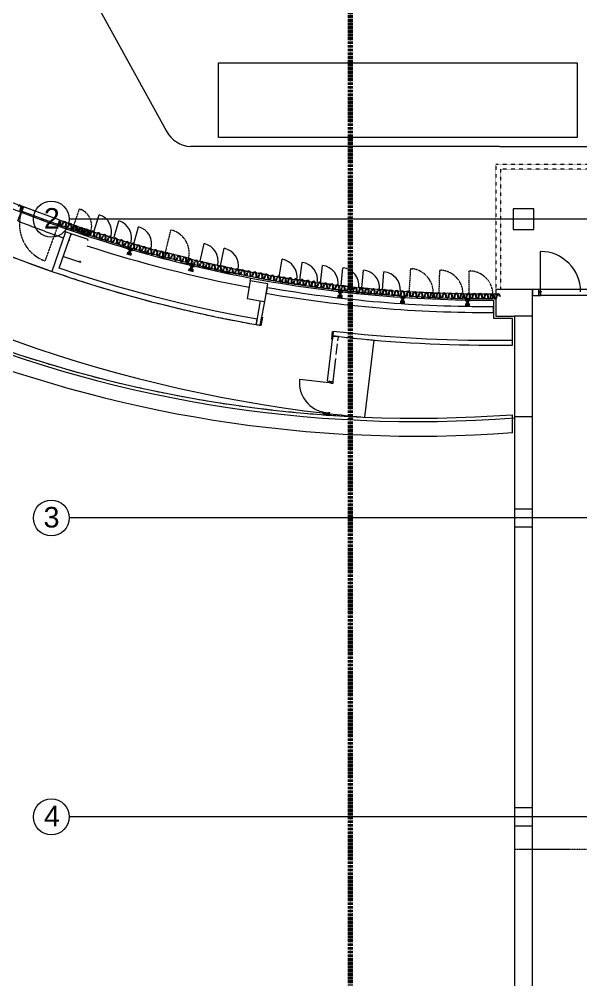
# Model space of a CAD drawing. Header units: millimetres. Extents: x -1578195 to 622687, y -255792 to 391308.
# Drawn here: x -1551684 to -1532891, y 60615 to 92953 of the extents above; entities that cross this region are included whole.
import ezdxf

# ---------------------------------------------------------------- set-up
doc = ezdxf.new("R2010")
doc.units = ezdxf.units.MM
for name, pattern in [('Double dash', [24.5, 10, -3, 2, -3, 2, -4.5]), ('Grid Line', [21, 12, -3, 3, -3]), ('Hidden', [2.25, 1, -1.25]), ('Long Dash', [13.5, 9, -4.5]), ('Overhead', [1.8, 1.2, -0.6])]:
    doc.linetypes.add(name, pattern=pattern)
for name, color, linetype, lineweight in [('A-010-M_LINE', 90, 'Continuous', 5), ('A-200-H_WALL', 111, 'Continuous', 9), ('A-200-M_WALL', 113, 'Continuous', 9), ('A-200-M_WALL_EXT', 113, 'Continuous', 9), ('A-200-M_WALL_INT', 2, 'Continuous', 9), ('A-230-M_FLOOR', 192, 'Continuous', 18), ('A-325-M_DOOR', 31, 'Continuous', 5), ('A-325-M_DOOR_PANEL', 31, 'Continuous', 5), ('A-325-MH_DOOR', 31, 'Long Dash', 5), ('C-910-M_SITE_BOUND', 91, 'Double dash', 70), ('S-280-M_COLUMN', 52, 'Continuous', 9), ('Z-030-M_GRID', 191, 'Continuous', 5), ('Z-033_T_GRIDREF', 31, 'Continuous', 5), ('Z-060-M_DETAIL', 92, 'Continuous', 5)]:
    doc.layers.add(name, color=color, linetype=linetype, lineweight=lineweight)
doc.styles.add('Arial_2', font='arial.ttf', dxfattribs={"height": 1.967066})

# ---------------------------------------------------------------- blocks, each defined once
blk = doc.blocks.new('0291')
at = {"layer": 'A-200-H_WALL', "lineweight": 5}
h = blk.add_hatch(dxfattribs=at)
h.set_pattern_fill('FP_3', color=1, style=0, pattern_type=2)
h.set_pattern_definition([(270, (-8437.98, 121511), (100, 6e-15), [])])
h.paths.add_polyline_path([(-3288, 120444), (-3288, 120445), (-3324, 120446)], flags=0)
h.paths.add_polyline_path([(-3983, 120497), (-3983, 120498), (-4022, 120500)], flags=0)
h.paths.add_polyline_path([(-4678, 120561), (-4678, 120562), (-4714, 120565)], flags=0)
h.paths.add_polyline_path([(-5371, 120637), (-5371, 120638), (-5408, 120641)], flags=0)
h.paths.add_polyline_path([(-6063, 120723), (-6063, 120725), (-6099, 120728)], flags=0)
h.paths.add_polyline_path([(-6754, 120821), (-6754, 120823), (-6790, 120827)], flags=0)
h.paths.add_polyline_path([(-9498, 121324), (-9498, 121326), (-9698, 121368)], flags=0)
h.paths.add_polyline_path([(-11724, 121870), (-11724, 121871), (-11843, 121903)], flags=0)
h.paths.add_polyline_path([(-12395, 122059), (-12395, 122060), (-12439, 122072)], flags=0)
at = {"layer": 'A-325-M_DOOR'}
h = blk.add_hatch(dxfattribs=at)
h.set_pattern_fill('FP_5', color=1, angle=-16.6218, style=0, pattern_type=2)
h.set_pattern_definition([(253.378, (-12092.44, 121970.46), (95.821, -28.605), [])])
h.paths.add_polyline_path([(-12348, 122202), (-12347, 122203), (-12439, 122229)], flags=0)
h = blk.add_hatch(dxfattribs=at)
h.set_pattern_fill('FP_5', color=1, angle=-15.6936, style=0, pattern_type=2)
h.set_pattern_definition([(254.306, (-11414.72, 121785.84), (96.272, -27.05), [])])
h.paths.add_polyline_path([(-11674, 122014), (-11673, 122014), (-11765, 122038)], flags=0)
h = blk.add_hatch(dxfattribs=at)
h.set_pattern_fill('FP_5', color=1, angle=-12.644, style=0, pattern_type=2)
h.set_pattern_definition([(257.356, (-9169.78, 121256.33), (97.575, -21.889), [])])
h.paths.add_polyline_path([(-9441, 121467), (-9440, 121471), (-10023, 121602), (-10024, 121597), (-9698, 121523)], flags=0)
h = blk.add_hatch(dxfattribs=at)
h.set_pattern_fill('FP_5', color=1, angle=-11.7158, style=0, pattern_type=2)
h.set_pattern_definition([(258.284, (-8485.84, 121113.62), (97.917, -20.306), [])])
h.paths.add_polyline_path([(-8790, 121177), (-8790, 121178), (-9012, 121223)], flags=0)
h = blk.add_hatch(dxfattribs=at)
h.set_pattern_fill('FP_5', color=1, angle=-9.329, style=0, pattern_type=2)
h.set_pattern_definition([(260.671, (-6508.82, 120776.74), (98.677, -16.21), [])])
h.paths.add_polyline_path([(-6814, 120827), (-6814, 120832), (-7149, 120882), (-6957, 120850)], flags=0)
h = blk.add_hatch(dxfattribs=at)
h.set_pattern_fill('FP_5', color=1, angle=-8.0033, style=0, pattern_type=2)
h.set_pattern_definition([(261.997, (-5812, 120687.96), (99.026, -13.923), [])])
h.paths.add_polyline_path([(-6120, 120731), (-6120, 120732), (-6308, 120758)], flags=0)
h = blk.add_hatch(dxfattribs=at)
h.set_pattern_fill('FP_5', color=1, angle=-7.0752, style=0, pattern_type=2)
h.set_pattern_definition([(262.925, (-5117.86, 120598.31), (99.239, -12.317), [])])
h.paths.add_polyline_path([(-5426, 120637), (-5425, 120644), (-5800, 120689), (-6018, 120718), (-6019, 120710), (-5586, 120656)], flags=0)
h = blk.add_hatch(dxfattribs=at)
h.set_pattern_fill('FP_5', color=1, angle=-6.1471, style=0, pattern_type=2)
h.set_pattern_definition([(263.853, (-4421.09, 120533.44), (99.425, -10.708), [])])
h.paths.add_polyline_path([(-4730, 120567), (-4730, 120568), (-4949, 120590)], flags=0)
h = blk.add_hatch(dxfattribs=at)
h.set_pattern_fill('FP_5', color=1, angle=-5.219, style=0, pattern_type=2)
h.set_pattern_definition([(264.781, (-3726.37, 120468.8), (99.585, -9.096), [])])
h.paths.add_polyline_path([(-4036, 120497), (-4035, 120503), (-4446, 120538), (-4630, 120557), (-4631, 120551), (-4216, 120513)], flags=0)
h = blk.add_hatch(dxfattribs=at)
h.set_pattern_fill('FP_5', color=1, angle=-4.2908, style=0, pattern_type=2)
h.set_pattern_definition([(265.71, (-3026.44, 120424.23), (99.72, -7.482), [])])
h.paths.add_polyline_path([(-3335, 120447), (-3335, 120448), (-3590, 120467)], flags=0)
at = {"layer": 'A-325-M_DOOR_PANEL'}
h = blk.add_hatch(dxfattribs=at)
h.set_pattern_fill('FP_5', color=1, angle=-18.4779, style=0, pattern_type=2)
h.set_pattern_definition([(251.522, (-13434.64, 122372.67), (94.845, -31.694), [])])
h.paths.add_polyline_path([(-13728, 122471), (-13681, 122613), (-14250, 122803), (-14297, 122661), (-13810, 122498)], flags=0)
at = {"layer": 'A-010-M_LINE', "color": 1}
for p, q in [((-9407, 128241), (2593, 128241)), ((-9407, 125741), (-9407, 128241)), ((2593, 128241), (2593, 125741)), ((2593, 125741), (-9407, 125741))]:
    blk.add_line(p, q, dxfattribs=at)
at = {"layer": 'A-010-M_LINE', "color": 1, "linetype": 'Hidden'}
for p, q in [((52074, 124831), (-125, 124831)), ((-125, 124831), (-125, 120656)), ((52074, 124681), (25, 124681)), ((25, 124681), (25, 120656))]:
    blk.add_line(p, q, dxfattribs=at)
at = {"layer": 'A-010-M_LINE', "color": 1, "lineweight": 25}
for p, q in [((-16029, 123372), (-16037, 123349)), ((-16020, 123396), (-16029, 123372)), ((-14715, 122890), (-14723, 122866)), ((-14706, 122913), (-14715, 122890)), ((-14629, 122832), (-14612, 122879)), ((-14527, 122821), (-14535, 122797)), ((-14518, 122844), (-14527, 122821)), ((-14518, 122844), (-14527, 122821)), ((-14442, 122763), (-14424, 122810)), ((-14339, 122752), (-14348, 122728)), ((-14331, 122775), (-14339, 122752)), ((-14254, 122694), (-14237, 122741)), ((-14151, 122683), (-14159, 122659)), ((-14143, 122706), (-14151, 122683)), ((-14063, 122630), (-14048, 122678)), ((-13960, 122625), (-13967, 122601)), ((-13953, 122648), (-13960, 122625)), ((-13872, 122571), (-13857, 122619)), ((-13769, 122566), (-13776, 122542)), ((-13762, 122590), (-13769, 122566)), ((-13681, 122513), (-13666, 122561)), ((-13578, 122508), (-13585, 122484)), ((-13570, 122532), (-13578, 122508)), ((-13489, 122455), (-13475, 122502)), ((-13386, 122449), (-13394, 122425)), ((-13379, 122473), (-13386, 122449)), ((-13298, 122396), (-13283, 122444)), ((-13195, 122391), (-13202, 122367)), ((-13188, 122415), (-13195, 122391)), ((-13107, 122338), (-13092, 122386)), ((-13004, 122332), (-13011, 122309)), ((-12996, 122356), (-13004, 122332)), ((-12915, 122279), (-12901, 122327)), ((-12812, 122274), (-12820, 122250)), ((-12805, 122298), (-12812, 122274)), ((-12724, 122221), (-12710, 122269)), ((-12614, 122239), (-12621, 122216)), ((-12621, 122216), (-12628, 122192)), ((-12533, 122162), (-12518, 122210)), ((-12430, 122157), (-12437, 122133)), ((-12423, 122181), (-12430, 122157)), ((-12342, 122104), (-12327, 122152)), ((-12239, 122099), (-12246, 122075)), ((-12231, 122123), (-12239, 122099)), ((-12231, 122123), (-12239, 122099)), ((-12150, 122046), (-12136, 122093)), ((-12047, 122040), (-12055, 122016)), ((-12040, 122064), (-12047, 122040)), ((-11959, 121987), (-11944, 122035)), ((-11856, 121982), (-11862, 121958)), ((-11849, 122006), (-11856, 121982)), ((-11765, 121933), (-11753, 121981)), ((-11662, 121932), (-11668, 121908)), ((-11656, 121957), (-11662, 121932)), ((-11572, 121884), (-11559, 121932)), ((-11468, 121883), (-11475, 121859)), ((-11462, 121907), (-11468, 121883)), ((-11378, 121834), (-11365, 121883)), ((-11275, 121834), (-11281, 121809)), ((-11268, 121858), (-11275, 121834)), ((-11184, 121785), (-11172, 121833)), ((-11081, 121784), (-11087, 121760)), ((-11075, 121809), (-11081, 121784)), ((-10990, 121735), (-10978, 121784)), ((-10887, 121735), (-10893, 121711)), ((-10881, 121759), (-10887, 121735)), ((-10796, 121686), (-10784, 121734)), ((-10693, 121686), (-10699, 121661)), ((-10687, 121710), (-10693, 121686)), ((-10603, 121637), (-10590, 121685)), ((-10499, 121636), (-10506, 121612)), ((-10493, 121660), (-10499, 121636)), ((-10409, 121587), (-10396, 121636)), ((-10299, 121611), (-10306, 121587)), ((-10306, 121587), (-10312, 121563)), ((-10215, 121538), (-10203, 121586)), ((-10112, 121537), (-10118, 121513)), ((-10106, 121562), (-10112, 121537)), ((-10021, 121488), (-10009, 121537)), ((-9918, 121488), (-9924, 121464)), ((-9912, 121512), (-9918, 121488)), ((-9912, 121512), (-9918, 121488)), ((-9827, 121439), (-9815, 121488)), ((-9724, 121439), (-9730, 121414)), ((-9718, 121463), (-9724, 121439)), ((-9633, 121390), (-9621, 121438)), ((-9530, 121389), (-9535, 121365)), ((-9524, 121413), (-9530, 121389)), ((-9436, 121347), (-9428, 121396)), ((-9333, 121354), (-9338, 121330)), ((-9329, 121379), (-9333, 121354)), ((-9239, 121312), (-9231, 121361)), ((-9137, 121319), (-9141, 121295)), ((-9132, 121344), (-9137, 121319)), ((-9042, 121277), (-9034, 121327)), ((-8940, 121284), (-8944, 121260)), ((-8935, 121309), (-8940, 121284)), ((-8846, 121242), (-8837, 121292)), ((-8738, 121274), (-8743, 121250)), ((-8743, 121250), (-8747, 121225)), ((-8649, 121207), (-8640, 121257)), ((-8546, 121215), (-8550, 121190)), ((-8541, 121239), (-8546, 121215)), ((-8452, 121173), (-8443, 121222)), ((-8349, 121180), (-8353, 121155)), ((-8344, 121204), (-8349, 121180)), ((-8255, 121138), (-8246, 121187)), ((-8152, 121145), (-8156, 121120)), ((-8148, 121169), (-8152, 121145)), ((-8058, 121103), (-8049, 121152)), ((-7955, 121110), (-7959, 121085)), ((-7951, 121135), (-7955, 121110)), ((-7861, 121068), (-7852, 121117)), ((-7758, 121075), (-7762, 121050)), ((-7754, 121100), (-7758, 121075)), ((-7664, 121033), (-7655, 121082)), ((-7561, 121040), (-7565, 121015)), ((-7557, 121065), (-7561, 121040)), ((-7557, 121065), (-7561, 121040)), ((-7467, 120998), (-7458, 121047)), ((-7364, 121005), (-7369, 120981)), ((-7360, 121030), (-7364, 121005)), ((-7270, 120963), (-7261, 121012)), ((-7167, 120980), (-7171, 120956)), ((-7163, 120995), (-7167, 120970)), ((-7072, 120941), (-7065, 120990)), ((-6969, 120951), (-6973, 120926)), ((-6966, 120976), (-6969, 120951)), ((-6874, 120912), (-6867, 120961)), ((-6768, 120946), (-6772, 120922)), ((-6772, 120922), (-6775, 120897)), ((-6676, 120882), (-6669, 120932)), ((-6574, 120892), (-6577, 120868)), ((-6570, 120917), (-6574, 120892)), ((-6478, 120853), (-6471, 120902)), ((-6376, 120863), (-6380, 120838)), ((-6372, 120888), (-6376, 120863)), ((-6281, 120824), (-6273, 120873)), ((-6178, 120834), (-6182, 120809)), ((-6174, 120858), (-6178, 120834)), ((-6083, 120794), (-6075, 120844)), ((-5980, 120804), (-5984, 120780)), ((-5977, 120829), (-5980, 120804)), ((-5885, 120765), (-5878, 120814)), ((-5782, 120775), (-5786, 120750)), ((-5779, 120800), (-5782, 120775)), ((-5687, 120736), (-5680, 120785)), ((-5585, 120746), (-5588, 120721)), ((-5581, 120770), (-5585, 120746)), ((-5489, 120706), (-5482, 120756)), ((-5387, 120716), (-5390, 120692)), ((-5383, 120741), (-5387, 120716)), ((-5291, 120677), (-5284, 120726)), ((-5189, 120687), (-5193, 120662)), ((-5185, 120712), (-5189, 120687)), ((-5185, 120712), (-5189, 120687)), ((-5094, 120648), (-5086, 120697)), ((-4991, 120658), (-4995, 120633)), ((-4987, 120682), (-4991, 120658)), ((-4896, 120618), (-4888, 120668)), ((-4793, 120628), (-4795, 120603)), ((-4790, 120653), (-4793, 120628)), ((-4695, 120596), (-4692, 120646)), ((-4592, 120639), (-4594, 120614)), ((-4496, 120582), (-4492, 120632)), ((-4392, 120625), (-4394, 120600)), ((-4296, 120569), (-4293, 120618)), ((-4594, 120614), (-4595, 120589)), ((-4394, 120600), (-4396, 120576)), ((-4195, 120587), (-4196, 120562)), ((-4193, 120611), (-4195, 120587)), ((-4097, 120555), (-4093, 120605)), ((-3995, 120573), (-3997, 120548)), ((-3993, 120598), (-3995, 120573)), ((-3897, 120541), (-3894, 120591)), ((-3796, 120559), (-3797, 120534)), ((-3794, 120584), (-3796, 120559)), ((-3698, 120527), (-3694, 120577)), ((-3596, 120545), (-3598, 120520)), ((-3594, 120570), (-3596, 120545)), ((-3498, 120513), (-3495, 120563)), ((-3397, 120531), (-3398, 120506)), ((-3395, 120556), (-3397, 120531)), ((-3299, 120499), (-3295, 120549)), ((-3197, 120517), (-3199, 120492)), ((-3195, 120542), (-3197, 120517)), ((-3099, 120485), (-3096, 120535)), ((-2998, 120503), (-2999, 120478)), ((-2996, 120528), (-2998, 120503)), ((-2900, 120471), (-2896, 120521)), ((-2798, 120489), (-2800, 120464)), ((-2796, 120514), (-2798, 120489)), ((-2796, 120514), (-2798, 120489)), ((-2700, 120457), (-2697, 120507)), ((-2599, 120475), (-2600, 120450)), ((-2597, 120500), (-2599, 120475)), ((-2501, 120443), (-2497, 120493)), ((-2397, 120486), (-2399, 120461)), ((-2399, 120461), (-2399, 120436)), ((-2399, 120461), (-2399, 120436)), ((-2299, 120435), (-2299, 120485)), ((-2299, 120435), (-2299, 120485)), ((-2199, 120483), (-2199, 120458)), ((-2199, 120483), (-2199, 120458)), ((-2199, 120458), (-2199, 120433)), ((-2199, 120458), (-2199, 120433)), ((-2100, 120431), (-2099, 120481)), ((-2100, 120431), (-2099, 120481)), ((-1999, 120454), (-2000, 120429)), ((-1999, 120454), (-2000, 120429)), ((-1999, 120479), (-1999, 120454)), ((-1999, 120479), (-1999, 120454)), ((-1900, 120428), (-1899, 120478)), ((-1900, 120428), (-1899, 120478)), ((-1799, 120451), (-1800, 120426)), ((-1799, 120451), (-1800, 120426)), ((-1799, 120476), (-1799, 120451)), ((-1799, 120476), (-1799, 120451)), ((-1700, 120424), (-1699, 120474)), ((-1700, 120424), (-1699, 120474)), ((-1599, 120448), (-1600, 120423)), ((-1599, 120448), (-1600, 120423)), ((-1599, 120473), (-1599, 120448)), ((-1599, 120473), (-1599, 120448)), ((-1500, 120421), (-1499, 120471)), ((-1500, 120421), (-1499, 120471)), ((-1399, 120444), (-1400, 120419)), ((-1399, 120444), (-1400, 120419)), ((-1399, 120469), (-1399, 120444)), ((-1399, 120469), (-1399, 120444)), ((-1300, 120417), (-1299, 120467)), ((-1300, 120417), (-1299, 120467)), ((-1199, 120441), (-1200, 120416)), ((-1199, 120441), (-1200, 120416)), ((-1199, 120466), (-1199, 120441)), ((-1199, 120466), (-1199, 120441)), ((-1100, 120414), (-1099, 120464)), ((-1100, 120414), (-1099, 120464)), ((-999, 120437), (-1000, 120412)), ((-999, 120437), (-1000, 120412)), ((-999, 120462), (-999, 120437)), ((-999, 120462), (-999, 120437)), ((-900, 120410), (-899, 120460)), ((-900, 120410), (-899, 120460)), ((-799, 120434), (-800, 120409)), ((-799, 120434), (-800, 120409)), ((-799, 120459), (-799, 120434)), ((-799, 120459), (-799, 120434)), ((-700, 120407), (-699, 120457)), ((-700, 120407), (-699, 120457)), ((-599, 120430), (-600, 120405)), ((-599, 120430), (-600, 120405)), ((-599, 120455), (-599, 120430)), ((-599, 120455), (-599, 120430)), ((-500, 120404), (-499, 120454)), ((-500, 120404), (-499, 120454)), ((-399, 120427), (-400, 120402)), ((-399, 120427), (-400, 120402)), ((-399, 120452), (-399, 120427)), ((-399, 120452), (-399, 120427)), ((-399, 120452), (-399, 120427)), ((-399, 120452), (-399, 120427)), ((-300, 120400), (-299, 120450)), ((-300, 120400), (-299, 120450)), ((-199, 120423), (-200, 120398)), ((-199, 120423), (-200, 120398)), ((-199, 120448), (-199, 120423)), ((-199, 120448), (-199, 120423)), ((-100, 120397), (-99, 120447)), ((1, 120445), (1, 120420))]:
    blk.add_line(p, q, dxfattribs=at)
at = {"layer": 'A-010-M_LINE', "color": 1, "lineweight": 30}
for p, q in [((-7955, 119737), (-8010, 119453)), ((-5611, 118995), (-5581, 119250))]:
    blk.add_line(p, q, dxfattribs=at)
at = {"layer": 'A-010-M_LINE', "color": 1, "lineweight": 18}
for p, q in [((1100, 119756), (500, 119756)), ((500, 119756), (500, 116407)), ((1100, 116407), (1100, 119756)), ((500, 116407), (1100, 116407))]:
    blk.add_line(p, q, dxfattribs=at)
at = {"layer": 'A-010-M_LINE', "color": 1, "linetype": 'Overhead'}
for q in [(34300, 101921), (500, 97356)]:
    blk.add_line((500, 101921), q, dxfattribs=at)
at = {"layer": 'A-010-M_LINE', "color": 1}
blk.add_arc((-2752, 158797), 42565, 219.4848, 274.3821, dxfattribs=at)
at = {"layer": 'A-010-M_LINE', "color": 1, "lineweight": 25}
for centre, start, end in [((-16067, 123413), 339.8357, 159.8357), ((-15990, 123332), 159.8357, 253.8243), ((-14753, 122931), 339.8357, 69.2502), ((-14565, 122862), 339.8357, 159.8357), ((-14676, 122849), 159.8357, 339.8357), ((-14489, 122780), 159.8357, 339.8357), ((-14377, 122793), 339.8357, 159.8357), ((-14301, 122711), 159.8357, 339.8357), ((-14190, 122724), 339.8357, 159.8357), ((-14111, 122644), 163.0135, 343.0135), ((-14001, 122663), 343.0135, 163.0135), ((-13920, 122586), 163.0135, 343.0135), ((-13809, 122605), 343.0135, 163.0135), ((-13618, 122546), 343.0135, 163.0135), ((-13728, 122528), 163.0135, 343.0135), ((-13537, 122469), 163.0135, 343.0135), ((-13427, 122488), 343.0135, 163.0135), ((-13346, 122411), 163.0135, 343.0135), ((-13236, 122429), 343.0135, 163.0135), ((-13154, 122352), 163.0135, 343.0135), ((-13044, 122371), 343.0135, 163.0135), ((-12963, 122294), 163.0135, 343.0135), ((-12853, 122313), 343.0135, 163.0135), ((-12772, 122235), 163.0135, 343.0135), ((-12662, 122254), 343.0135, 163.0135), ((-12470, 122196), 343.0135, 163.0135), ((-12581, 122177), 163.0135, 343.0135), ((-12389, 122119), 163.0135, 343.0135), ((-12279, 122137), 343.0135, 163.0135), ((-12198, 122060), 163.0135, 343.0135), ((-12088, 122079), 343.0135, 163.0135), ((-12007, 122002), 163.0135, 343.0135), ((-11897, 122020), 343.0135, 163.0135), ((-11814, 121945), 165.7035, 345.7035), ((-11705, 121969), 345.7035, 165.7035), ((-11511, 121920), 345.7035, 165.7035), ((-11317, 121870), 345.7035, 165.7035), ((-11620, 121896), 165.7035, 345.7035), ((-11426, 121847), 165.7035, 345.7035), ((-11232, 121797), 165.7035, 345.7035), ((-11123, 121821), 345.7035, 165.7035), ((-11039, 121748), 165.7035, 345.7035), ((-10929, 121771), 345.7035, 165.7035), ((-10845, 121698), 165.7035, 345.7035), ((-10736, 121722), 345.7035, 165.7035), ((-10651, 121649), 165.7035, 345.7035), ((-10542, 121673), 345.7035, 165.7035), ((-10457, 121600), 165.7035, 345.7035), ((-10348, 121623), 345.7035, 165.7035), ((-10154, 121574), 345.7035, 165.7035), ((-10263, 121550), 165.7035, 345.7035), ((-10070, 121501), 165.7035, 345.7035), ((-9960, 121525), 345.7035, 165.7035), ((-9876, 121451), 165.7035, 345.7035), ((-9767, 121475), 345.7035, 165.7035), ((-9682, 121402), 165.7035, 345.7035), ((-9573, 121426), 345.7035, 165.7035), ((-9486, 121356), 169.9479, 349.9479), ((-9378, 121388), 349.9479, 169.9479), ((-9289, 121321), 169.9479, 349.9479), ((-9181, 121353), 349.9479, 169.9479), ((-9092, 121286), 169.9479, 349.9479), ((-8984, 121318), 349.9479, 169.9479), ((-8788, 121283), 349.9479, 169.9479), ((-8591, 121248), 349.9479, 169.9479), ((-8895, 121251), 169.9479, 349.9479), ((-8698, 121216), 169.9479, 349.9479), ((-8501, 121181), 169.9479, 349.9479), ((-8394, 121213), 349.9479, 169.9479), ((-8304, 121146), 169.9479, 349.9479), ((-8197, 121178), 349.9479, 169.9479), ((-8107, 121111), 169.9479, 349.9479), ((-8000, 121143), 349.9479, 169.9479), ((-7910, 121077), 169.9479, 349.9479), ((-7803, 121108), 349.9479, 169.9479), ((-7713, 121042), 169.9479, 349.9479), ((-7606, 121073), 349.9479, 169.9479), ((-7516, 121007), 169.9479, 349.9479), ((-7409, 121039), 349.9479, 169.9479), ((-7319, 120972), 169.9479, 349.9479), ((-7212, 121004), 349.9479, 169.9479), ((-7121, 120948), 171.566, 351.566), ((-7015, 120983), 351.566, 171.566), ((-6817, 120954), 351.566, 171.566), ((-6620, 120924), 351.566, 171.566), ((-6422, 120895), 351.566, 171.566), ((-6924, 120919), 171.566, 351.566), ((-6726, 120890), 171.566, 351.566), ((-6528, 120860), 171.566, 351.566), ((-6330, 120831), 171.566, 351.566), ((-6224, 120866), 351.566, 171.566), ((-6132, 120802), 171.566, 351.566), ((-6026, 120836), 351.566, 171.566), ((-5934, 120772), 171.566, 351.566), ((-5828, 120807), 351.566, 171.566), ((-5737, 120743), 171.566, 351.566), ((-5630, 120778), 351.566, 171.566), ((-5539, 120714), 171.566, 351.566), ((-5433, 120748), 351.566, 171.566), ((-5341, 120684), 171.566, 351.566), ((-5235, 120719), 351.566, 171.566), ((-5143, 120655), 171.566, 351.566), ((-5037, 120690), 351.566, 171.566), ((-4945, 120626), 171.566, 351.566), ((-4839, 120660), 351.566, 171.566), ((-4642, 120643), 356.0111, 176.0111), ((-4442, 120629), 356.0111, 176.0111), ((-4243, 120615), 356.0111, 176.0111), ((-4043, 120601), 356.0111, 176.0111), ((-3844, 120587), 356.0111, 176.0111), ((-3644, 120573), 356.0111, 176.0111), ((-4745, 120600), 176.0111, 356.0111), ((-4546, 120586), 176.0111, 356.0111), ((-4346, 120572), 176.0111, 356.0111), ((-4147, 120558), 176.0111, 356.0111), ((-3947, 120544), 176.0111, 356.0111), ((-3747, 120530), 176.0111, 356.0111), ((-3548, 120516), 176.0111, 356.0111), ((-3445, 120559), 356.0111, 176.0111), ((-3348, 120502), 176.0111, 356.0111), ((-3245, 120545), 356.0111, 176.0111), ((-3149, 120489), 176.0111, 356.0111), ((-3046, 120531), 356.0111, 176.0111), ((-2949, 120475), 176.0111, 356.0111), ((-2846, 120518), 356.0111, 176.0111), ((-2750, 120461), 176.0111, 356.0111), ((-2647, 120504), 356.0111, 176.0111), ((-2550, 120447), 176.0111, 356.0111), ((-2447, 120490), 356.0111, 176.0111), ((-2349, 120435), 179.0111, 359.0111), ((-2349, 120435), 179.0111, 359.0111), ((-2249, 120484), 359.0111, 179.0111), ((-2249, 120484), 359.0111, 179.0111), ((-2149, 120432), 179.0111, 359.0111), ((-2149, 120432), 179.0111, 359.0111), ((-2049, 120480), 359.0111, 179.0111), ((-2049, 120480), 359.0111, 179.0111), ((-1950, 120429), 179.0111, 359.0111), ((-1950, 120429), 179.0111, 359.0111), ((-1849, 120477), 359.0111, 179.0111), ((-1849, 120477), 359.0111, 179.0111), ((-1750, 120425), 179.0111, 359.0111), ((-1750, 120425), 179.0111, 359.0111), ((-1649, 120473), 359.0111, 179.0111), ((-1649, 120473), 359.0111, 179.0111), ((-1550, 120422), 179.0111, 359.0111), ((-1550, 120422), 179.0111, 359.0111), ((-1449, 120470), 359.0111, 179.0111), ((-1449, 120470), 359.0111, 179.0111), ((-1350, 120418), 179.0111, 359.0111), ((-1350, 120418), 179.0111, 359.0111), ((-1249, 120466), 359.0111, 179.0111), ((-1249, 120466), 359.0111, 179.0111), ((-1150, 120415), 179.0111, 359.0111), ((-1150, 120415), 179.0111, 359.0111), ((-1049, 120463), 359.0111, 179.0111), ((-1049, 120463), 359.0111, 179.0111), ((-950, 120411), 179.0111, 359.0111), ((-950, 120411), 179.0111, 359.0111), ((-849, 120460), 359.0111, 179.0111), ((-849, 120460), 359.0111, 179.0111), ((-750, 120408), 179.0111, 359.0111), ((-750, 120408), 179.0111, 359.0111), ((-649, 120456), 359.0111, 179.0111), ((-649, 120456), 359.0111, 179.0111), ((-550, 120404), 179.0111, 359.0111), ((-550, 120404), 179.0111, 359.0111), ((-449, 120453), 359.0111, 179.0111), ((-449, 120453), 359.0111, 179.0111), ((-350, 120401), 179.0111, 359.0111), ((-350, 120401), 179.0111, 359.0111), ((-249, 120449), 359.0111, 179.0111), ((-249, 120449), 359.0111, 179.0111), ((-150, 120398), 179.0111, 275.8472), ((-150, 120398), 179.0111, 359.0111), ((-49, 120446), 359.0111, 179.0111)]:
    blk.add_arc(centre, 50, start, end, dxfattribs=at)
at = {"layer": 'A-200-M_WALL', "color": 1}
for p, q in [((-16005, 123286), (-15953, 123426)), ((-13063, 122260), (-13101, 122271)), ((-11265, 121747), (-11226, 121892)), ((-10486, 121565), (-10489, 121552)), ((-7158, 121036), (-7100, 121026)), ((-6754, 120821), (-6814, 120830)), ((-5814, 120842), (-5750, 120834)), ((-5371, 120637), (-5426, 120643)), ((-4461, 120691), (-4397, 120684)), ((-3983, 120497), (-4036, 120501)), ((-3087, 120431), (-3077, 120580)), ((-2282, 120537), (-2282, 120532)), ((-1194, 120503), (-1199, 120353)), ((-912, 120348), (-899, 120348))]:
    blk.add_line(p, q, dxfattribs=at)
for centre, radius, start, end in [((-349, 163443), 42951, 232.8469, 248.5944), ((-364, 163406), 43062, 248.5944, 248.7015), ((-364, 163406), 42912, 248.5944, 248.6985), ((-364, 163406), 42912, 250.4496, 251.1198), ((-364, 163406), 43062, 250.4313, 251.1247), ((-364, 163406), 43062, 251.1247, 251.9195), ((-364, 163406), 42912, 251.9209, 255.3378), ((-364, 163406), 43062, 251.9195, 255.3358), ((-364, 163406), 43062, 252.0526, 252.734), ((-364, 163406), 43062, 252.9807, 253.5786), ((-364, 163406), 43062, 253.6663, 253.7758), ((-364, 163406), 43062, 253.9088, 254.4385), ((-364, 163406), 43062, 254.53, 254.7039), ((-364, 163406), 42912, 256.4531, 266.375), ((-364, 163406), 43062, 256.4004, 266.3743), ((-364, 163406), 43062, 256.9585, 257.279), ((-364, 163406), 43062, 257.3213, 257.7536), ((-364, 163406), 43062, 257.8866, 258.1784), ((-364, 163406), 43062, 258.2336, 258.6817), ((-364, 163406), 43062, 261.5991, 261.7948), ((-364, 163406), 43062, 261.8787, 262.3942), ((-364, 163406), 43062, 263.4554, 263.6106), ((-364, 163406), 43062, 263.6977, 264.2504), ((-364, 163406), 43062, 265.3116, 265.4296), ((-364, 163406), 43062, 265.5135, 266.1067), ((-364, 163406), 42912, 267.4381, 267.824), ((-364, 163406), 43062, 267.5119, 267.7831), ((-364, 163406), 43062, 268.8891, 269.1201), ((-364, 163406), 42912, 268.891, 269.2688)]:
    blk.add_arc(centre, radius, start, end, dxfattribs=at)
at = {"layer": 'A-200-M_WALL_EXT', "color": 1, "lineweight": 13}
for p, q in [((-8012, 120275), (-8129, 119626)), ((-7981, 119600), (-7864, 120248)), ((-8129, 119626), (-8156, 119479)), ((-5226, 119210), (-5581, 119250)), ((-4533, 119139), (-5226, 119210)), ((-3840, 119079), (-4533, 119139)), ((-3146, 119030), (-3840, 119079)), ((-2451, 118992), (-3146, 119030)), ((-1756, 118965), (-2451, 118992)), ((-1060, 118948), (-1756, 118965)), ((-364, 118943), (-1060, 118948)), ((425, 118943), (-364, 118943)), ((-364, 118793), (425, 118793)), ((425, 118793), (425, 118943)), ((425, 115861), (425, 116463)), ((500, 116407), (500, 97356)), ((1100, 97356), (1100, 116407))]:
    blk.add_line(p, q, dxfattribs=at)
for centre, radius, start, end in [((-2752, 159183), 42838, 221.2919, 274.2535), ((-2752, 159183), 43438, 221.5887, 274.1946), ((-364, 163406), 44613, 259.9415, 260.1321), ((-364, 163406), 44613, 263.2614, 270)]:
    blk.add_arc(centre, radius, start, end, dxfattribs=at)
at = {"layer": 'A-200-M_WALL_INT', "color": 1}
for p, q in [((-14533, 122582), (-14989, 121258)), ((-14344, 122517), (-14533, 122582)), ((-14742, 121363), (-14344, 122517)), ((-14093, 121147), (-14742, 121363)), ((-13440, 120940), (-14093, 121147)), ((-12785, 120744), (-13440, 120940)), ((-12126, 120558), (-12785, 120744)), ((-7779, 120722), (-7814, 120525)), ((1310, 120656), (1100, 120656)), ((1100, 120656), (1100, 120456)), ((1310, 120456), (1310, 120656)), ((-11465, 120382), (-12126, 120558)), ((-10801, 120216), (-11465, 120382)), ((1100, 120456), (1310, 120456)), ((-10135, 120061), (-10801, 120216)), ((-9466, 119915), (-10135, 120061)), ((-202, 119883), (-202, 120083)), ((-8796, 119780), (-9466, 119915)), ((-8123, 119656), (-8796, 119780)), ((-8154, 119478), (-8123, 119656)), ((-5400, 119078), (-5599, 119101)), ((-5418, 118930), (-5400, 119078)), ((-5611, 118995), (-5777, 117597)), ((-5471, 118482), (-5430, 118829)), ((-5578, 117573), (-5487, 118343)), ((-5777, 117597), (-5578, 117573)), ((-5908, 116486), (-5911, 116462)), ((-5911, 116462), (-5712, 116438)), ((-5709, 116463), (-5908, 116486)), ((-5712, 116438), (-5709, 116463))]:
    blk.add_line(p, q, dxfattribs=at)
for centre, radius, start, end in [((-357, 163446), 44653, 250.8713, 259.9435), ((-364, 163406), 43324, 260.1447, 270.2138), ((-364, 163406), 43524, 260.1447, 270.2138)]:
    blk.add_arc(centre, radius, start, end, dxfattribs=at)
at = {"layer": 'A-230-M_FLOOR', "color": 1}
for p, q in [((-13654, 130487), (-11155, 125949)), ((0, 125433), (-10348, 125433)), ((0, 125433), (4317, 125433)), ((-16132, 122946), (-16023, 123238)), ((-15152, 122910), (-15369, 122990)), ((-14450, 122661), (-14711, 122752)), ((-14259, 122648), (-14272, 122601)), ((-14413, 122318), (-14384, 122308)), ((-13770, 122432), (-14049, 122524)), ((-13094, 122217), (-13383, 122307)), ((-13320, 122288), (-13307, 122336)), ((-12419, 122014), (-12712, 122100)), ((-16554, 121834), (-15874, 121576)), ((-11743, 121823), (-12037, 121905)), ((-11385, 121780), (-11398, 121732)), ((-11064, 121643), (-11357, 121719)), ((-15874, 121576), (-15189, 121328)), ((-15189, 121328), (-14989, 121258)), ((-10384, 121475), (-10670, 121544)), ((-10428, 121486), (-10416, 121535)), ((-9702, 121318), (-9971, 121378)), ((-14638, 121138), (-14500, 121092)), ((-14500, 121092), (-14446, 121074)), ((-9018, 121172), (-9244, 121219)), ((-8348, 120945), (-8331, 121037)), ((-13964, 120916), (-13808, 120867)), ((-13808, 120867), (-13755, 120850)), ((-13286, 120706), (-13112, 120653)), ((-13112, 120653), (-13061, 120638)), ((-5601, 120658), (-5603, 120614)), ((4116, 120656), (1310, 120656)), ((-12605, 120505), (-12413, 120451)), ((-12413, 120451), (-12366, 120438)), ((-11919, 120315), (-11710, 120260)), ((-4607, 120505), (-4605, 120549)), ((-2609, 120402), (-2611, 120354)), ((-1612, 120313), (-1610, 120364)), ((-125, 120495), (-225, 120495)), ((4051, 120456), (1375, 120456)), ((-11710, 120260), (-11669, 120249)), ((-11228, 120136), (-11005, 120080)), ((-11005, 120080), (-10969, 120072)), ((-200, 119983), (-200, 120295)), ((-200, 119681), (-200, 119983)), ((-10530, 119967), (-10296, 119913)), ((-10296, 119913), (-10268, 119906)), ((-9822, 119807), (-9585, 119756)), ((-9585, 119756), (-9565, 119752)), ((-9087, 119654), (-8872, 119612)), ((425, 119681), (-200, 119681)), ((425, 118943), (425, 119681)), ((-8872, 119612), (-8861, 119610)), ((-4510, 116382), (-4205, 118959))]:
    blk.add_line(p, q, dxfattribs=at)
for centre, radius, start, end in [((-364, 163406), 43112, 235.6523, 248.7025), ((-357, 163446), 44653, 235.9093, 250.872), ((-10279, 126431), 1000, 208.8371, 266.0113), ((-364, 163406), 47213, 235.8416, 263.3585), ((-364, 163406), 47213, 235.8416, 263.3585), ((-364, 163406), 43112, 248.7025, 259.3501), ((-364, 163406), 43424, 248.7087, 250.8597), ((-364, 163406), 43424, 251.9549, 259.353), ((-357, 163446), 44653, 250.9128, 251.2961), ((-357, 163446), 44653, 251.8369, 252.2394), ((-364, 163406), 43112, 259.3501, 270.2178), ((-357, 163446), 44653, 252.761, 253.1748), ((-357, 163446), 44653, 253.6852, 254.1063), ((-357, 163446), 44653, 254.6094, 255.0356), ((-357, 163446), 44653, 255.5336, 255.9635), ((-357, 163446), 44653, 256.4579, 256.8904), ((-357, 163446), 44653, 257.3823, 257.8167), ((-357, 163446), 44653, 258.3067, 258.7426), ((-357, 163446), 44653, 259.2312, 259.668), ((-357, 163446), 44653, 263.2584, 263.3908), ((-357, 163446), 44653, 263.8473, 264.3239), ((-357, 163446), 44653, 264.7647, 265.056), ((-2752, 159183), 42838, 252.1705, 252.6597), ((-2752, 159183), 42838, 253.1546, 253.6438), ((-2752, 159183), 42838, 254.1388, 254.6279), ((-2752, 159183), 42838, 255.1229, 255.6121), ((-2752, 159183), 42838, 256.1071, 256.5962), ((-2752, 159183), 42838, 257.0912, 257.5803), ((-2752, 159183), 42838, 258.0754, 258.5644), ((-2752, 159183), 42838, 259.0595, 259.5485), ((-2752, 159183), 42838, 260.0437, 260.5326), ((-2752, 159183), 42838, 261.0279, 261.5168), ((-2752, 159183), 42838, 262.012, 262.5009), ((-2752, 159183), 42838, 262.9962, 263.485), ((-2752, 159183), 42838, 263.9803, 264.4691), ((-2752, 159183), 42838, 264.9645, 265.4532), ((-2752, 159183), 42838, 266.0396, 266.4373), ((-364, 163406), 47213, 263.5041, 264.7988), ((-364, 163406), 47213, 263.5041, 264.7987), ((-2752, 159183), 42838, 266.9328, 267.4215)]:
    blk.add_arc(centre, radius, start, end, dxfattribs=at)
for points in [[(-15534, 123266), (-15698, 123328), (-15862, 123391), (-16025, 123455)], [(-14167, 122775), (-14349, 122837), (-14531, 122900), (-14712, 122964)], [(-13573, 122578), (-13691, 122616), (-13809, 122656), (-13926, 122696)], [(-12952, 122382), (-13063, 122417), (-13174, 122452), (-13284, 122488)], [(-12329, 122196), (-12335, 122198), (-12342, 122200), (-12348, 122202)], [(-11192, 121883), (-11266, 121902), (-11340, 121922), (-11414, 121943)], [(-10378, 121679), (-10391, 121682), (-10403, 121685), (-10416, 121688)], [(-10025, 121596), (-10027, 121597), (-10030, 121597), (-10033, 121598)], [(-9174, 121409), (-9241, 121423), (-9307, 121437), (-9373, 121452)], [(-8402, 121254), (-8519, 121276), (-8636, 121300), (-8753, 121323)], [(-7729, 121131), (-7846, 121152), (-7964, 121173), (-8082, 121196)], [(-7054, 121019), (-7172, 121038), (-7290, 121058), (-7409, 121079)], [(-6443, 120927), (-6540, 120941), (-6636, 120956), (-6733, 120971)], [(-5700, 120827), (-5818, 120842), (-5936, 120859), (-6054, 120876)], [(-5073, 120754), (-5173, 120765), (-5273, 120777), (-5373, 120790)], [(-3697, 120624), (-3802, 120632), (-3906, 120640), (-4010, 120649)], [(-3023, 120577), (-3054, 120579), (-3086, 120581), (-3117, 120583)], [(-2204, 120534), (-2386, 120542), (-2569, 120550), (-2751, 120558)], [(-1802, 120519), (-1930, 120523), (-2058, 120527), (-2185, 120532)], [(-876, 120498), (-1026, 120499), (-1176, 120501), (-1326, 120503)]]:
    blk.add_open_spline(points, degree=3, dxfattribs=at)
blk.add_open_spline([(-4341, 120679), (-4425, 120687), (-4543, 120698), (-4659, 120710), (-4692, 120714)], degree=3, knots=[-0.52854897, -0.52854897, -0.52854897, -0.52854897, -0.5, -0.48915848, -0.48915848, -0.48915848, -0.48915848], dxfattribs=at)
at = {"layer": 'A-325-M_DOOR', "color": 1, "lineweight": 9}
for p, q in [((-15944, 123417), (-15996, 123276)), ((-15996, 123276), (-14775, 122828)), ((-14724, 122969), (-15944, 123417)), ((-14775, 122828), (-14724, 122969)), ((-11189, 121893), (-11225, 121747)), ((-11225, 121747), (-10448, 121556)), ((-10412, 121702), (-11189, 121893)), ((-10448, 121556), (-10412, 121702)), ((-3023, 120578), (-3032, 120428)), ((-3032, 120428), (-2234, 120379)), ((-2224, 120529), (-3023, 120578)), ((-2234, 120379), (-2224, 120529)), ((-2025, 120526), (-2030, 120376)), ((-2030, 120376), (-1230, 120354)), ((-1226, 120503), (-2025, 120526)), ((-1230, 120354), (-1226, 120503)), ((-225, 120498), (-1025, 120498)), ((-1025, 120498), (-1025, 120348)), ((-1025, 120348), (-225, 120348)), ((-225, 120348), (-225, 120498)), ((1360, 120576), (1310, 120576)), ((1310, 120576), (1310, 120456)), ((1310, 120456), (1375, 120456)), ((1360, 120528), (1360, 120576)), ((1375, 120528), (1360, 120528)), ((1375, 120456), (1375, 120528)), ((-5704, 117533), (-5699, 117572)), ((-5639, 117525), (-5704, 117533)), ((-5699, 117572), (-5580, 117558)), ((-5641, 117510), (-5639, 117525)), ((-5586, 117504), (-5641, 117510)), ((-5580, 117558), (-5586, 117504)), ((-5827, 116492), (-5822, 116532)), ((-5707, 116478), (-5827, 116492)), ((-5822, 116532), (-5757, 116524)), ((-5757, 116524), (-5756, 116539)), ((-5756, 116539), (-5701, 116533)), ((-5701, 116533), (-5707, 116478))]:
    blk.add_line(p, q, dxfattribs=at)
at = {"layer": 'A-325-M_DOOR', "color": 1}
for p, q in [((-14724, 122969), (-14771, 122986)), ((-13588, 122583), (-13407, 123155)), ((-12920, 122374), (-12748, 122949)), ((-14297, 122661), (-14250, 122803)), ((-13728, 122471), (-14297, 122661)), ((-14250, 122803), (-14202, 122787)), ((-14250, 122803), (-13681, 122613)), ((-13681, 122613), (-13728, 122471)), ((-12249, 122176), (-12086, 122754)), ((-13301, 122335), (-13633, 122440)), ((-13256, 122478), (-13046, 122411)), ((-13256, 122478), (-13046, 122411)), ((-13063, 122260), (-13091, 122268)), ((-12920, 122374), (-12345, 122202)), ((-12920, 122374), (-12347, 122203)), ((-12249, 122176), (-11671, 122014)), ((-12249, 122176), (-11673, 122014)), ((-10023, 121602), (-9892, 122187)), ((-9345, 121446), (-9223, 122032)), ((1363, 120576), (1363, 121925)), ((-11189, 121893), (-11141, 121881)), ((-10024, 121597), (-10023, 121602)), ((-10023, 121602), (-9438, 121470)), ((-10023, 121602), (-9440, 121471)), ((-7382, 121074), (-7285, 121664)), ((-9440, 121471), (-9441, 121467)), ((-9267, 121276), (-9375, 121298)), ((-9236, 121422), (-8981, 121369)), ((-9236, 121422), (-8981, 121369)), ((-6690, 120965), (-6607, 121557)), ((-6000, 120867), (-5927, 121454)), ((-5308, 120781), (-5244, 121376)), ((-4617, 120707), (-4563, 121298)), ((-8790, 121177), (-9012, 121223)), ((-3922, 120643), (-3877, 121240)), ((-6814, 120827), (-7406, 120924)), ((-6814, 120832), (-6814, 120827)), ((-6557, 120793), (-6712, 120814)), ((-6535, 120941), (-6286, 120906)), ((-6535, 120941), (-6286, 120906)), ((-6120, 120731), (-6308, 120758)), ((-6019, 120710), (-6018, 120718)), ((-5426, 120637), (-6019, 120710)), ((-5425, 120644), (-5426, 120637)), ((-5191, 120616), (-5324, 120631)), ((-5174, 120765), (-4932, 120739)), ((-5174, 120765), (-4932, 120739)), ((-3808, 120633), (-3577, 120616)), ((-3808, 120633), (-3577, 120616)), ((-4730, 120567), (-4949, 120590)), ((-4631, 120551), (-4630, 120557)), ((-4036, 120497), (-4631, 120551)), ((-4035, 120503), (-4036, 120497)), ((-3820, 120484), (-3933, 120492)), ((-3335, 120447), (-3590, 120467)), ((-3023, 120578), (-2973, 120575)), ((-2025, 120526), (-1975, 120525)), ((-1025, 120498), (-975, 120498)), ((1413, 120576), (1363, 120576)), ((-5704, 117528), (-6695, 117645))]:
    blk.add_line(p, q, dxfattribs=at)
for centre, radius, start, end in [((-13588, 122583), 600, 342.4898, 72.4501), ((-12920, 122374), 600, 343.3782, 73.3782), ((-12249, 122176), 600, 344.3064, 74.3064), ((-10023, 121602), 600, 347.356, 77.356), ((-9345, 121445), 600, 348.4317, 78.2842), ((1363, 120576), 1349, 0, 90), ((-7382, 121072), 600, 351.1235, 80.671), ((-6691, 120963), 600, 352.0926, 81.9967), ((-6001, 120859), 600, 353.6728, 82.9248), ((-5308, 120780), 600, 353.9481, 83.8529), ((-4617, 120701), 600, 355.3117, 84.781), ((-3922, 120642), 600, 355.8, 85.7092), ((-5704, 117528), 998, 173.2614, 263.2614)]:
    blk.add_arc(centre, radius, start, end, dxfattribs=at)
at = {"layer": 'A-325-M_DOOR_PANEL', "color": 1}
for p, q in [((-14775, 122828), (-14822, 122845)), ((-14297, 122661), (-14250, 122645)), ((-11225, 121747), (-11177, 121735)), ((-3032, 120428), (-2982, 120425)), ((-2030, 120376), (-1980, 120375)), ((-1025, 120348), (-975, 120348))]:
    blk.add_line(p, q, dxfattribs=at)
at = {"layer": 'A-325-MH_DOOR', "color": 1}
for p, q in [((-14250, 122803), (-14068, 123347)), ((-14068, 123347), (-14021, 123331)), ((-14775, 122828), (-15223, 121608)), ((-11189, 121893), (-11004, 122644)), ((-11004, 122644), (-10956, 122632)), ((-3023, 120578), (-2976, 121350)), ((-2976, 121350), (-2926, 121347)), ((-2025, 120526), (-2003, 121300)), ((-2003, 121300), (-1953, 121298)), ((-1025, 121272), (-975, 121272)), ((-1025, 120498), (-1025, 121272))]:
    blk.add_line(p, q, dxfattribs=at)
for centre, radius, start, end in [((-14775, 122828), 1300, 159.8357, 249.8357), ((-14257, 122780), 600, 343.8491, 66.8304), ((-11194, 121869), 800, 347.9143, 72.6532), ((-3023, 120554), 799, 358.2308, 82.969), ((-2025, 120502), 799, 0.1059, 84.8441), ((-1024, 120474), 800, 1.7447, 86.4836)]:
    blk.add_arc(centre, radius, start, end, dxfattribs=at)
at = {"layer": 'C-910-M_SITE_BOUND', "color": 1}
blk.add_line((-5000, 144021), (-5000, 97356), dxfattribs=at)
at = {"layer": 'S-280-M_COLUMN', "color": 1, "lineweight": 13}
for p, q in [((450, 123356), (450, 122656)), ((1150, 123356), (450, 123356)), ((1150, 122656), (1150, 123356)), ((450, 122656), (1150, 122656)), ((-8348, 120945), (-8455, 120355)), ((-7757, 120838), (-8348, 120945)), ((-7864, 120248), (-7757, 120838)), ((1100, 120656), (-125, 120656)), ((-125, 120656), (-125, 119756)), ((1100, 119756), (1100, 120656)), ((-8455, 120355), (-8012, 120275)), ((-8012, 120275), (-7864, 120248)), ((-125, 119756), (500, 119756)), ((500, 113306), (500, 112706)), ((1100, 113306), (500, 113306)), ((1100, 112706), (1100, 113306)), ((500, 112706), (1100, 112706)), ((500, 103306), (500, 102706)), ((1100, 103306), (500, 103306)), ((1100, 102706), (1100, 103306)), ((500, 102706), (1100, 102706))]:
    blk.add_line(p, q, dxfattribs=at)
at = {"layer": 'S-280-M_COLUMN', "color": 1, "lineweight": 40}
for p, q in [((-12282, 121977), (-12438, 122022)), ((-12405, 121844), (-12360, 122000)), ((-12327, 121822), (-12483, 121867)), ((-10254, 121280), (-10412, 121316)), ((-10218, 121437), (-10376, 121474)), ((-10333, 121298), (-10297, 121456)), ((-5265, 120412), (-5426, 120429)), ((-5248, 120573), (-5409, 120590)), ((-5346, 120420), (-5328, 120581)), ((-3160, 120385), (-3322, 120396)), ((-3252, 120229), (-3241, 120391)), ((-992, 120299), (-1154, 120302)), ((-1076, 120138), (-1073, 120300)), ((-3171, 120224), (-3333, 120234)), ((-995, 120137), (-1157, 120140))]:
    blk.add_line(p, q, dxfattribs=at)
at = {"layer": 'Z-030-M_GRID', "color": 1, "linetype": 'Grid Line'}
for p, q in [((133257, 123006), (-14409, 123006)), ((133257, 113006), (-14409, 113006)), ((133257, 103006), (-14409, 103006))]:
    blk.add_line(p, q, dxfattribs=at)
at = {"layer": 'Z-033_T_GRIDREF', "color": 1}
for centre in [(-15009, 123006), (-15009, 113006), (-15009, 103006)]:
    blk.add_circle(centre, 600, dxfattribs=at)
at = {"layer": 'Z-060-M_DETAIL', "color": 1}
for p, q in [((-13777, 122321), (-14344, 122517)), ((-14329, 122469), (-14344, 122517)), ((-13787, 122293), (-13777, 122321)), ((-14605, 121761), (-14037, 121565)), ((-14037, 121565), (-14053, 121613)), ((-14037, 121565), (-14024, 121603))]:
    blk.add_line(p, q, dxfattribs=at)
at = {"layer": 'Z-033_T_GRIDREF', "color": 1, "style": 'Arial_2'}
for s, p in [('2', (-15260, 122688)), ('3', (-15269, 112688)), ('4', (-15254, 102688))]:
    blk.add_text(s, height=688, dxfattribs=at).set_placement(p)

msp = doc.modelspace()

# ---------------------------------------------------------------- block references
msp.add_blockref('0291', (-1535603.6, -36740.4))

doc.saveas('drawing.dxf')
